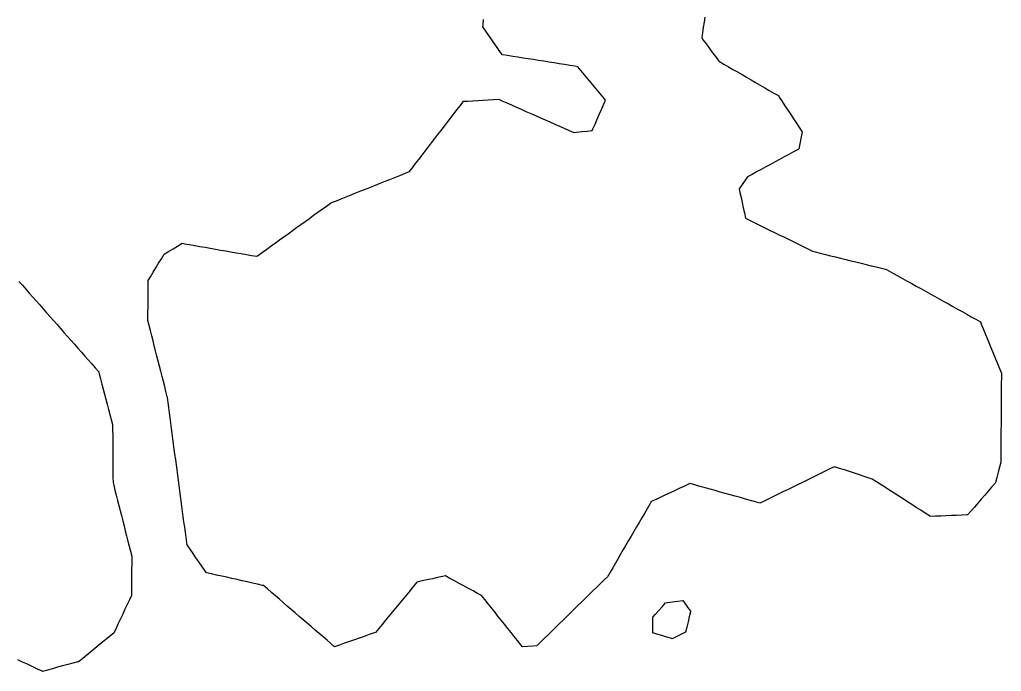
# Model space of a CAD drawing. Header units: millimetres. Extents: x 165 to 2352, y 1753 to 3323.
# Drawn here: x 903 to 1090.2, y 2123.2 to 2247.5 of the extents above; entities that cross this region are included whole.
import ezdxf

# ---------------------------------------------------------------- set-up
doc = ezdxf.new("R2010")
doc.units = ezdxf.units.MM
for name, color, linetype in [('ALL_HOLES', 1, 'Continuous'), ('ALL_ISLANDS', 7, 'Continuous'), ('OUTLINE_ISLAND_01', 7, 'Continuous'), ('OUTLINE_ISLAND_01_HOLE_17', 1, 'Continuous')]:
    doc.layers.add(name, color=color, linetype=linetype)

msp = doc.modelspace()

# ---------------------------------------------------------------- linework, layer by layer
at = {"layer": 'ALL_HOLES'}
msp.add_lwpolyline([(1023.7675, 2130.5115), (1023.7675, 2131.5115), (1023.7675, 2132.5115), (1023.7675, 2133.5115), (1024.193, 2133.9904), (1024.8571, 2134.7381), (1025.5212, 2135.4857), (1026.1853, 2136.2334), (1026.5232, 2136.2773), (1027.5149, 2136.406), (1028.5066, 2136.5347), (1029.4983, 2136.6634), (1029.7959, 2136.247), (1030.3774, 2135.4334), (1030.9588, 2134.6198), (1030.9404, 2134.5425), (1030.7092, 2133.5696), (1030.478, 2132.5967), (1030.2467, 2131.6238), (1030.0155, 2130.6509), (1029.2452, 2130.276), (1028.3461, 2129.8384), (1027.4469, 2129.4008), (1027.3668, 2129.425), (1026.4094, 2129.714), (1025.4521, 2130.003), (1024.4948, 2130.2919)], close=True, dxfattribs=at)
at = {"layer": 'ALL_ISLANDS'}
for points in [[(1033.6633, 2247.9769), (1033.5163, 2246.9878), (1033.3692, 2245.9987), (1033.2222, 2245.0095), (1033.0751, 2244.0204), (1033.3879, 2243.5942), (1033.9796, 2242.788), (1034.5713, 2241.9819), (1035.163, 2241.1757), (1035.7547, 2240.3695), (1036.3464, 2239.5633), (1036.4472, 2239.5048), (1037.3123, 2239.0032), (1038.1773, 2238.5015), (1039.0424, 2237.9998), (1039.9074, 2237.4981), (1040.7725, 2236.9965), (1041.6376, 2236.4948), (1042.5026, 2235.9931), (1043.3677, 2235.4914), (1044.2327, 2234.9898), (1045.0978, 2234.4881), (1045.9628, 2233.9864), (1046.8279, 2233.4847), (1047.6929, 2232.9831), (1047.8623, 2232.7249), (1048.4108, 2231.8888), (1048.9592, 2231.0526), (1049.5077, 2230.2164), (1050.0562, 2229.3803), (1050.6047, 2228.5441), (1051.1532, 2227.7079), (1051.7016, 2226.8718), (1052.2501, 2226.0356), (1052.2016, 2225.7841), (1052.0122, 2224.8021), (1051.8229, 2223.8202), (1051.6335, 2222.8383), (1051.4566, 2222.7419), (1050.5787, 2222.263), (1049.7008, 2221.7842), (1048.8228, 2221.3054), (1047.9449, 2220.8266), (1047.067, 2220.3478), (1046.1891, 2219.869), (1045.3112, 2219.3902), (1044.4332, 2218.9114), (1043.5553, 2218.4326), (1042.6774, 2217.9538), (1041.7995, 2217.475), (1041.3734, 2216.8686), (1040.7986, 2216.0503), (1040.2238, 2215.232), (1040.3741, 2214.5321), (1040.5841, 2213.5544), (1040.794, 2212.5766), (1041.004, 2211.5989), (1041.2139, 2210.6212), (1041.4239, 2209.6435), (1041.6869, 2209.5131), (1042.5828, 2209.0689), (1043.4787, 2208.6247), (1044.3746, 2208.1805), (1045.2705, 2207.7362), (1046.1664, 2207.292), (1047.0624, 2206.8478), (1047.9583, 2206.4036), (1048.8542, 2205.9593), (1049.7501, 2205.5151), (1050.646, 2205.0709), (1051.5419, 2204.6267), (1052.4379, 2204.1825), (1053.3338, 2203.7382), (1054.2297, 2203.294), (1054.7195, 2203.1736), (1055.6906, 2202.9347), (1056.6616, 2202.6959), (1057.6327, 2202.457), (1058.6038, 2202.2182), (1059.5748, 2201.9793), (1060.5459, 2201.7405), (1061.5169, 2201.5017), (1062.488, 2201.2628), (1063.4591, 2201.024), (1064.4301, 2200.7851), (1065.4012, 2200.5463), (1066.3722, 2200.3075), (1067.3433, 2200.0686), (1068.3143, 2199.8298), (1068.7662, 2199.5778), (1069.6395, 2199.0906), (1070.5128, 2198.6034), (1071.3861, 2198.1163), (1072.2594, 2197.6291), (1073.1327, 2197.142), (1074.006, 2196.6548), (1074.8793, 2196.1677), (1075.7527, 2195.6805), (1076.626, 2195.1933), (1077.4993, 2194.7062), (1078.3726, 2194.219), (1079.2459, 2193.7319), (1080.1192, 2193.2447), (1080.9925, 2192.7575), (1081.8659, 2192.2704), (1082.7392, 2191.7832), (1083.6125, 2191.2961), (1084.4858, 2190.8089), (1085.3591, 2190.3218), (1086.2324, 2189.8346), (1086.4562, 2189.2853), (1086.8336, 2188.3593), (1087.211, 2187.4332), (1087.5883, 2186.5071), (1087.9657, 2185.5811), (1088.3431, 2184.655), (1088.7204, 2183.7289), (1089.0978, 2182.8029), (1089.4751, 2181.8768), (1089.8525, 2180.9507), (1090.2299, 2180.0247), (1090.2243, 2179.1656), (1090.2178, 2178.1657), (1090.2114, 2177.1657), (1090.2049, 2176.1657), (1090.1985, 2175.1657), (1090.192, 2174.1657), (1090.1855, 2173.1658), (1090.1791, 2172.1658), (1090.1726, 2171.1658), (1090.1662, 2170.1658), (1090.1597, 2169.1659), (1090.1532, 2168.1659), (1090.1468, 2167.1659), (1090.1403, 2166.1659), (1090.1338, 2165.1659), (1090.1274, 2164.166), (1090.1209, 2163.166), (1090.0989, 2163.0771), (1089.8585, 2162.1064), (1089.6182, 2161.1358), (1089.3778, 2160.1651), (1089.1374, 2159.1944), (1089.0227, 2159.0615), (1088.3694, 2158.3044), (1087.716, 2157.5473), (1087.0627, 2156.7903), (1086.4093, 2156.0332), (1085.756, 2155.2762), (1085.1026, 2154.5191), (1084.4493, 2153.7621), (1083.7959, 2153.005), (1083.6646, 2152.9997), (1082.6655, 2152.9593), (1081.6663, 2152.9189), (1080.6671, 2152.8785), (1079.6679, 2152.8381), (1078.6687, 2152.7977), (1077.6695, 2152.7573), (1076.6704, 2152.7169), (1076.5303, 2152.8072), (1075.6897, 2153.349), (1074.8492, 2153.8907), (1074.0086, 2154.4324), (1073.1681, 2154.9742), (1072.3276, 2155.5159), (1071.487, 2156.0577), (1070.6465, 2156.5994), (1069.8059, 2157.1412), (1068.9654, 2157.6829), (1068.1248, 2158.2247), (1067.2843, 2158.7664), (1066.4438, 2159.3082), (1065.6032, 2159.8499), (1065.0454, 2160.0313), (1064.0944, 2160.3407), (1063.1434, 2160.65), (1062.1925, 2160.9593), (1061.2415, 2161.2686), (1060.2906, 2161.5779), (1059.3396, 2161.8872), (1058.3886, 2162.1965), (1057.6675, 2161.8438), (1056.7693, 2161.4044), (1055.871, 2160.9649), (1054.9727, 2160.5255), (1054.0744, 2160.0861), (1053.1761, 2159.6467), (1052.2779, 2159.2073), (1051.3796, 2158.7678), (1050.4813, 2158.3284), (1049.583, 2157.889), (1048.6847, 2157.4496), (1047.7864, 2157.0102), (1046.8882, 2156.5707), (1045.9899, 2156.1313), (1045.0916, 2155.6919), (1044.1933, 2155.2525), (1043.3393, 2155.4918), (1042.3764, 2155.7615), (1041.4135, 2156.0313), (1040.4505, 2156.3011), (1039.4876, 2156.5709), (1038.5247, 2156.8407), (1037.5618, 2157.1105), (1036.5989, 2157.3802), (1035.6359, 2157.65), (1034.673, 2157.9198), (1033.7101, 2158.1896), (1032.7472, 2158.4594), (1031.7843, 2158.7292), (1030.8213, 2158.999), (1030.7048, 2158.9442), (1029.7997, 2158.5192), (1028.8945, 2158.0941), (1027.9893, 2157.669), (1027.0842, 2157.2439), (1026.179, 2156.8188), (1025.2739, 2156.3937), (1024.3687, 2155.9687), (1023.4636, 2155.5436), (1023.1645, 2155.0309), (1022.6606, 2154.1672), (1022.1566, 2153.3034), (1021.6527, 2152.4397), (1021.1488, 2151.5759), (1020.6449, 2150.7122), (1020.141, 2149.8484), (1019.637, 2148.9847), (1019.1331, 2148.1209), (1018.6292, 2147.2572), (1018.1253, 2146.3935), (1017.6214, 2145.5297), (1017.1174, 2144.666), (1016.6135, 2143.8022), (1016.1096, 2142.9385), (1015.6057, 2142.0747), (1015.1017, 2141.211), (1014.4844, 2140.6066), (1013.7698, 2139.907), (1013.0553, 2139.2074), (1012.3407, 2138.5079), (1011.6261, 2137.8083), (1010.9116, 2137.1087), (1010.197, 2136.4091), (1009.4824, 2135.7096), (1008.7679, 2135.01), (1008.0533, 2134.3104), (1007.3387, 2133.6109), (1006.6242, 2132.9113), (1005.9096, 2132.2117), (1005.195, 2131.5122), (1004.4805, 2130.8126), (1003.7659, 2130.113), (1003.0513, 2129.4135), (1002.3368, 2128.7139), (1001.6222, 2128.0143), (1000.8956, 2127.9713), (999.8974, 2127.9123), (998.8991, 2127.8532), (998.5845, 2128.2474), (997.9608, 2129.029), (997.337, 2129.8106), (996.7132, 2130.5922), (996.0895, 2131.3739), (995.4657, 2132.1555), (994.8419, 2132.9371), (994.2182, 2133.7187), (993.5944, 2134.5003), (992.9706, 2135.2819), (992.3469, 2136.0635), (991.7231, 2136.8452), (991.0994, 2137.6268), (990.3413, 2138.0386), (989.4626, 2138.516), (988.5839, 2138.9934), (987.7052, 2139.4708), (986.8266, 2139.9482), (985.9479, 2140.4256), (985.0692, 2140.903), (984.1905, 2141.3804), (983.6576, 2141.2643), (982.6805, 2141.0514), (981.7035, 2140.8385), (980.7264, 2140.6256), (979.7493, 2140.4127), (978.7722, 2140.1998), (978.477, 2139.8424), (977.8402, 2139.0714), (977.2034, 2138.3004), (976.5665, 2137.5294), (975.9297, 2136.7584), (975.2928, 2135.9874), (974.656, 2135.2164), (974.0192, 2134.4455), (973.3823, 2133.6745), (972.7455, 2132.9035), (972.1086, 2132.1325), (971.4718, 2131.3615), (970.835, 2130.5905), (970.6047, 2130.5095), (969.6613, 2130.178), (968.7179, 2129.8464), (967.7744, 2129.5149), (966.831, 2129.1833), (965.8875, 2128.8518), (964.9441, 2128.5202), (964.0007, 2128.1886), (963.0572, 2127.8571), (962.3752, 2128.4443), (961.6173, 2129.0968), (960.8595, 2129.7492), (960.1017, 2130.4017), (959.3438, 2131.0541), (958.586, 2131.7066), (957.8282, 2132.359), (957.0703, 2133.0115), (956.3125, 2133.6639), (955.5547, 2134.3164), (954.7968, 2134.9688), (954.039, 2135.6213), (953.2812, 2136.2737), (952.5233, 2136.9262), (951.7655, 2137.5786), (951.0077, 2138.2311), (950.2498, 2138.8835), (949.492, 2139.536), (949.3383, 2139.5706), (948.3627, 2139.7904), (947.3872, 2140.0101), (946.4116, 2140.2299), (945.4361, 2140.4496), (944.4605, 2140.6694), (943.4849, 2140.8891), (942.5094, 2141.1089), (941.5338, 2141.3286), (940.5583, 2141.5484), (939.5827, 2141.7681), (938.6072, 2141.9879), (938.3318, 2142.3857), (937.7627, 2143.208), (937.1936, 2144.0303), (936.6246, 2144.8526), (936.0555, 2145.6749), (935.4864, 2146.4971), (934.9173, 2147.3194), (934.8644, 2147.7166), (934.7324, 2148.7079), (934.6004, 2149.6991), (934.4684, 2150.6904), (934.3364, 2151.6816), (934.2044, 2152.6729), (934.0724, 2153.6641), (933.9404, 2154.6554), (933.8083, 2155.6466), (933.6763, 2156.6379), (933.5443, 2157.6291), (933.4123, 2158.6204), (933.2803, 2159.6116), (933.1483, 2160.6029), (933.0163, 2161.5941), (932.8843, 2162.5854), (932.7523, 2163.5766), (932.6203, 2164.5678), (932.4883, 2165.5591), (932.3563, 2166.5503), (932.2243, 2167.5416), (932.0922, 2168.5328), (931.9602, 2169.5241), (931.8282, 2170.5153), (931.6962, 2171.5066), (931.5642, 2172.4978), (931.4322, 2173.4891), (931.3002, 2174.4803), (931.1682, 2175.4716), (931.1443, 2175.5654), (930.898, 2176.5346), (930.6516, 2177.5037), (930.4052, 2178.4729), (930.1588, 2179.4421), (929.9124, 2180.4113), (929.666, 2181.3804), (929.4196, 2182.3496), (929.1733, 2183.3188), (928.9269, 2184.2879), (928.6805, 2185.2571), (928.4341, 2186.2263), (928.1877, 2187.1955), (927.9413, 2188.1646), (927.6949, 2189.1338), (927.4486, 2190.103), (927.4543, 2190.7178), (927.4637, 2191.7178), (927.4732, 2192.7177), (927.4826, 2193.7177), (927.492, 2194.7176), (927.5014, 2195.7176), (927.5108, 2196.7176), (927.5202, 2197.7175), (927.959, 2198.4463), (928.4749, 2199.303), (928.9907, 2200.1596), (929.5066, 2201.0163), (930.0224, 2201.873), (930.5383, 2202.7297), (930.5469, 2202.7349), (931.4007, 2203.2555), (932.2545, 2203.7761), (933.1083, 2204.2967), (933.9621, 2204.8173), (934.4323, 2204.7357), (935.4176, 2204.5648), (936.4029, 2204.3939), (937.3882, 2204.223), (938.3735, 2204.052), (939.3588, 2203.8811), (940.3441, 2203.7102), (941.3293, 2203.5393), (942.3146, 2203.3684), (943.2999, 2203.1974), (944.2852, 2203.0265), (945.2705, 2202.8556), (946.2558, 2202.6847), (947.2411, 2202.5138), (948.2263, 2202.3429), (948.5209, 2202.5556), (949.3317, 2203.141), (950.1424, 2203.7264), (950.9531, 2204.3118), (951.7638, 2204.8973), (952.5746, 2205.4827), (953.3853, 2206.0681), (954.196, 2206.6535), (955.0068, 2207.2389), (955.8175, 2207.8244), (956.6282, 2208.4098), (957.439, 2208.9952), (958.2497, 2209.5806), (959.0604, 2210.166), (959.8712, 2210.7515), (960.6819, 2211.3369), (961.4926, 2211.9223), (962.3033, 2212.5077), (962.4765, 2212.5767), (963.4055, 2212.9469), (964.3344, 2213.3171), (965.2634, 2213.6873), (966.1923, 2214.0575), (967.1213, 2214.4276), (968.0502, 2214.7978), (968.9792, 2215.168), (969.9082, 2215.5382), (970.8371, 2215.9084), (971.7661, 2216.2786), (972.695, 2216.6487), (973.624, 2217.0189), (974.553, 2217.3891), (975.4819, 2217.7593), (976.4109, 2218.1295), (977.3398, 2218.4997), (977.9045, 2219.234), (978.5141, 2220.0268), (979.1236, 2220.8195), (979.7332, 2221.6123), (980.3427, 2222.405), (980.9523, 2223.1978), (981.5618, 2223.9905), (982.1714, 2224.7833), (982.7809, 2225.576), (983.3905, 2226.3688), (984, 2227.1615), (984.6096, 2227.9542), (985.2192, 2228.747), (985.8287, 2229.5397), (986.4383, 2230.3325), (987.0478, 2231.1252), (987.6574, 2231.918), (988.3858, 2231.9575), (989.3843, 2232.0116), (990.3829, 2232.0657), (991.3814, 2232.1199), (992.3799, 2232.174), (993.3785, 2232.2281), (994.377, 2232.2823), (994.9875, 2232.0124), (995.9021, 2231.608), (996.8167, 2231.2037), (997.7313, 2230.7994), (998.6459, 2230.395), (999.5605, 2229.9907), (1000.4752, 2229.5864), (1001.3898, 2229.1821), (1002.3044, 2228.7777), (1003.219, 2228.3734), (1004.1336, 2227.9691), (1005.0482, 2227.5647), (1005.9628, 2227.1604), (1006.8774, 2226.7561), (1007.792, 2226.3517), (1008.7067, 2225.9474), (1009.2139, 2226.0054), (1010.2075, 2226.1191), (1011.201, 2226.2328), (1012.1945, 2226.3465), (1012.3316, 2226.6584), (1012.734, 2227.5738), (1013.1364, 2228.4893), (1013.5388, 2229.4047), (1013.9412, 2230.3202), (1014.3437, 2231.2357), (1014.7461, 2232.1511), (1014.5625, 2232.3711), (1013.9217, 2233.1388), (1013.281, 2233.9066), (1012.6402, 2234.6743), (1011.9995, 2235.4421), (1011.3587, 2236.2098), (1010.718, 2236.9776), (1010.0772, 2237.7453), (1009.4365, 2238.5131), (1008.8837, 2238.6004), (1007.8959, 2238.7565), (1006.9082, 2238.9126), (1005.9205, 2239.0686), (1004.9327, 2239.2247), (1003.945, 2239.3808), (1002.9572, 2239.5369), (1001.9695, 2239.6929), (1000.9817, 2239.849), (999.994, 2240.0051), (999.0062, 2240.1611), (998.0185, 2240.3172), (997.0308, 2240.4733), (996.043, 2240.6294), (995.0553, 2240.7854), (994.7809, 2241.1786), (994.2087, 2241.9987), (993.6365, 2242.8188), (993.0643, 2243.6389), (992.492, 2244.459), (991.9198, 2245.279), (991.3476, 2246.0991), (991.3783, 2246.5146), (991.4519, 2247.5119)], [(902.8459, 2197.5637), (903.5079, 2196.8142), (904.1699, 2196.0647), (904.8318, 2195.3151), (905.4938, 2194.5656), (906.1558, 2193.8161), (906.8177, 2193.0665), (907.4797, 2192.317), (908.1417, 2191.5675), (908.8036, 2190.818), (909.4656, 2190.0684), (910.1276, 2189.3189), (910.7895, 2188.5694), (911.4515, 2187.8198), (912.1135, 2187.0703), (912.7754, 2186.3208), (913.4374, 2185.5712), (914.0994, 2184.8217), (914.7613, 2184.0722), (915.4233, 2183.3226), (916.0853, 2182.5731), (916.7473, 2181.8236), (917.4092, 2181.074), (918.0712, 2180.3245), (918.1796, 2179.9128), (918.4342, 2178.9457), (918.6889, 2177.9787), (918.9435, 2177.0116), (919.1981, 2176.0446), (919.4528, 2175.0776), (919.7074, 2174.1105), (919.962, 2173.1435), (920.2166, 2172.1765), (920.4713, 2171.2094), (920.7259, 2170.2424), (920.7262, 2170.2043), (920.7328, 2169.2044), (920.7395, 2168.2044), (920.7462, 2167.2044), (920.7529, 2166.2044), (920.7596, 2165.2044), (920.7663, 2164.2045), (920.773, 2163.2045), (920.7797, 2162.2045), (920.7864, 2161.2045), (920.7931, 2160.2046), (920.7997, 2159.2046), (920.9289, 2158.6951), (921.1748, 2157.7258), (921.4206, 2156.7565), (921.6664, 2155.7872), (921.9122, 2154.8179), (922.158, 2153.8485), (922.4039, 2152.8792), (922.6497, 2151.9099), (922.8955, 2150.9406), (923.1413, 2149.9713), (923.3871, 2149.002), (923.633, 2148.0327), (923.8788, 2147.0633), (924.1246, 2146.094), (924.3704, 2145.1247), (924.3679, 2144.6446), (924.3626, 2143.6446), (924.3572, 2142.6446), (924.3519, 2141.6446), (924.3466, 2140.6446), (924.3413, 2139.6446), (924.336, 2138.6446), (924.3306, 2137.6447), (923.9371, 2136.8115), (923.5101, 2135.9073), (923.083, 2135.0031), (922.6559, 2134.0988), (922.2289, 2133.1946), (921.8018, 2132.2904), (921.3747, 2131.3862), (920.9477, 2130.482), (920.4357, 2130.0638), (919.6612, 2129.4312), (918.8867, 2128.7986), (918.1122, 2128.1661), (917.3377, 2127.5335), (916.5632, 2126.9009), (915.7887, 2126.2683), (915.0142, 2125.6358), (914.2397, 2125.0032), (914.0961, 2124.965), (913.1297, 2124.7082), (912.1632, 2124.4513), (911.1968, 2124.1944), (910.2303, 2123.9375), (909.2639, 2123.6807), (908.2974, 2123.4238), (907.331, 2123.1669), (907.1805, 2123.2384), (906.277, 2123.667), (905.3735, 2124.0956), (904.47, 2124.5242), (903.5665, 2124.9528), (902.663, 2125.3814)]]:
    msp.add_lwpolyline(points, dxfattribs=at)
at = {"layer": 'OUTLINE_ISLAND_01'}
for points in [[(1033.6633, 2247.9769), (1033.5163, 2246.9878), (1033.3692, 2245.9987), (1033.2222, 2245.0095), (1033.0751, 2244.0204), (1033.3879, 2243.5942), (1033.9796, 2242.788), (1034.5713, 2241.9819), (1035.163, 2241.1757), (1035.7547, 2240.3695), (1036.3464, 2239.5633), (1036.4472, 2239.5048), (1037.3123, 2239.0032), (1038.1773, 2238.5015), (1039.0424, 2237.9998), (1039.9074, 2237.4981), (1040.7725, 2236.9965), (1041.6376, 2236.4948), (1042.5026, 2235.9931), (1043.3677, 2235.4914), (1044.2327, 2234.9898), (1045.0978, 2234.4881), (1045.9628, 2233.9864), (1046.8279, 2233.4847), (1047.6929, 2232.9831), (1047.8623, 2232.7249), (1048.4108, 2231.8888), (1048.9592, 2231.0526), (1049.5077, 2230.2164), (1050.0562, 2229.3803), (1050.6047, 2228.5441), (1051.1532, 2227.7079), (1051.7016, 2226.8718), (1052.2501, 2226.0356), (1052.2016, 2225.7841), (1052.0122, 2224.8021), (1051.8229, 2223.8202), (1051.6335, 2222.8383), (1051.4566, 2222.7419), (1050.5787, 2222.263), (1049.7008, 2221.7842), (1048.8228, 2221.3054), (1047.9449, 2220.8266), (1047.067, 2220.3478), (1046.1891, 2219.869), (1045.3112, 2219.3902), (1044.4332, 2218.9114), (1043.5553, 2218.4326), (1042.6774, 2217.9538), (1041.7995, 2217.475), (1041.3734, 2216.8686), (1040.7986, 2216.0503), (1040.2238, 2215.232), (1040.3741, 2214.5321), (1040.5841, 2213.5544), (1040.794, 2212.5766), (1041.004, 2211.5989), (1041.2139, 2210.6212), (1041.4239, 2209.6435), (1041.6869, 2209.5131), (1042.5828, 2209.0689), (1043.4787, 2208.6247), (1044.3746, 2208.1805), (1045.2705, 2207.7362), (1046.1664, 2207.292), (1047.0624, 2206.8478), (1047.9583, 2206.4036), (1048.8542, 2205.9593), (1049.7501, 2205.5151), (1050.646, 2205.0709), (1051.5419, 2204.6267), (1052.4379, 2204.1825), (1053.3338, 2203.7382), (1054.2297, 2203.294), (1054.7195, 2203.1736), (1055.6906, 2202.9347), (1056.6616, 2202.6959), (1057.6327, 2202.457), (1058.6038, 2202.2182), (1059.5748, 2201.9793), (1060.5459, 2201.7405), (1061.5169, 2201.5017), (1062.488, 2201.2628), (1063.4591, 2201.024), (1064.4301, 2200.7851), (1065.4012, 2200.5463), (1066.3722, 2200.3075), (1067.3433, 2200.0686), (1068.3143, 2199.8298), (1068.7662, 2199.5778), (1069.6395, 2199.0906), (1070.5128, 2198.6034), (1071.3861, 2198.1163), (1072.2594, 2197.6291), (1073.1327, 2197.142), (1074.006, 2196.6548), (1074.8793, 2196.1677), (1075.7527, 2195.6805), (1076.626, 2195.1933), (1077.4993, 2194.7062), (1078.3726, 2194.219), (1079.2459, 2193.7319), (1080.1192, 2193.2447), (1080.9925, 2192.7575), (1081.8659, 2192.2704), (1082.7392, 2191.7832), (1083.6125, 2191.2961), (1084.4858, 2190.8089), (1085.3591, 2190.3218), (1086.2324, 2189.8346), (1086.4562, 2189.2853), (1086.8336, 2188.3593), (1087.211, 2187.4332), (1087.5883, 2186.5071), (1087.9657, 2185.5811), (1088.3431, 2184.655), (1088.7204, 2183.7289), (1089.0978, 2182.8029), (1089.4751, 2181.8768), (1089.8525, 2180.9507), (1090.2299, 2180.0247), (1090.2243, 2179.1656), (1090.2178, 2178.1657), (1090.2114, 2177.1657), (1090.2049, 2176.1657), (1090.1985, 2175.1657), (1090.192, 2174.1657), (1090.1855, 2173.1658), (1090.1791, 2172.1658), (1090.1726, 2171.1658), (1090.1662, 2170.1658), (1090.1597, 2169.1659), (1090.1532, 2168.1659), (1090.1468, 2167.1659), (1090.1403, 2166.1659), (1090.1338, 2165.1659), (1090.1274, 2164.166), (1090.1209, 2163.166), (1090.0989, 2163.0771), (1089.8585, 2162.1064), (1089.6182, 2161.1358), (1089.3778, 2160.1651), (1089.1374, 2159.1944), (1089.0227, 2159.0615), (1088.3694, 2158.3044), (1087.716, 2157.5473), (1087.0627, 2156.7903), (1086.4093, 2156.0332), (1085.756, 2155.2762), (1085.1026, 2154.5191), (1084.4493, 2153.7621), (1083.7959, 2153.005), (1083.6646, 2152.9997), (1082.6655, 2152.9593), (1081.6663, 2152.9189), (1080.6671, 2152.8785), (1079.6679, 2152.8381), (1078.6687, 2152.7977), (1077.6695, 2152.7573), (1076.6704, 2152.7169), (1076.5303, 2152.8072), (1075.6897, 2153.349), (1074.8492, 2153.8907), (1074.0086, 2154.4324), (1073.1681, 2154.9742), (1072.3276, 2155.5159), (1071.487, 2156.0577), (1070.6465, 2156.5994), (1069.8059, 2157.1412), (1068.9654, 2157.6829), (1068.1248, 2158.2247), (1067.2843, 2158.7664), (1066.4438, 2159.3082), (1065.6032, 2159.8499), (1065.0454, 2160.0313), (1064.0944, 2160.3407), (1063.1434, 2160.65), (1062.1925, 2160.9593), (1061.2415, 2161.2686), (1060.2906, 2161.5779), (1059.3396, 2161.8872), (1058.3886, 2162.1965), (1057.6675, 2161.8438), (1056.7693, 2161.4044), (1055.871, 2160.9649), (1054.9727, 2160.5255), (1054.0744, 2160.0861), (1053.1761, 2159.6467), (1052.2779, 2159.2073), (1051.3796, 2158.7678), (1050.4813, 2158.3284), (1049.583, 2157.889), (1048.6847, 2157.4496), (1047.7864, 2157.0102), (1046.8882, 2156.5707), (1045.9899, 2156.1313), (1045.0916, 2155.6919), (1044.1933, 2155.2525), (1043.3393, 2155.4918), (1042.3764, 2155.7615), (1041.4135, 2156.0313), (1040.4505, 2156.3011), (1039.4876, 2156.5709), (1038.5247, 2156.8407), (1037.5618, 2157.1105), (1036.5989, 2157.3802), (1035.6359, 2157.65), (1034.673, 2157.9198), (1033.7101, 2158.1896), (1032.7472, 2158.4594), (1031.7843, 2158.7292), (1030.8213, 2158.999), (1030.7048, 2158.9442), (1029.7997, 2158.5192), (1028.8945, 2158.0941), (1027.9893, 2157.669), (1027.0842, 2157.2439), (1026.179, 2156.8188), (1025.2739, 2156.3937), (1024.3687, 2155.9687), (1023.4636, 2155.5436), (1023.1645, 2155.0309), (1022.6606, 2154.1672), (1022.1566, 2153.3034), (1021.6527, 2152.4397), (1021.1488, 2151.5759), (1020.6449, 2150.7122), (1020.141, 2149.8484), (1019.637, 2148.9847), (1019.1331, 2148.1209), (1018.6292, 2147.2572), (1018.1253, 2146.3935), (1017.6214, 2145.5297), (1017.1174, 2144.666), (1016.6135, 2143.8022), (1016.1096, 2142.9385), (1015.6057, 2142.0747), (1015.1017, 2141.211), (1014.4844, 2140.6066), (1013.7698, 2139.907), (1013.0553, 2139.2074), (1012.3407, 2138.5079), (1011.6261, 2137.8083), (1010.9116, 2137.1087), (1010.197, 2136.4091), (1009.4824, 2135.7096), (1008.7679, 2135.01), (1008.0533, 2134.3104), (1007.3387, 2133.6109), (1006.6242, 2132.9113), (1005.9096, 2132.2117), (1005.195, 2131.5122), (1004.4805, 2130.8126), (1003.7659, 2130.113), (1003.0513, 2129.4135), (1002.3368, 2128.7139), (1001.6222, 2128.0143), (1000.8956, 2127.9713), (999.8974, 2127.9123), (998.8991, 2127.8532), (998.5845, 2128.2474), (997.9608, 2129.029), (997.337, 2129.8106), (996.7132, 2130.5922), (996.0895, 2131.3739), (995.4657, 2132.1555), (994.8419, 2132.9371), (994.2182, 2133.7187), (993.5944, 2134.5003), (992.9706, 2135.2819), (992.3469, 2136.0635), (991.7231, 2136.8452), (991.0994, 2137.6268), (990.3413, 2138.0386), (989.4626, 2138.516), (988.5839, 2138.9934), (987.7052, 2139.4708), (986.8266, 2139.9482), (985.9479, 2140.4256), (985.0692, 2140.903), (984.1905, 2141.3804), (983.6576, 2141.2643), (982.6805, 2141.0514), (981.7035, 2140.8385), (980.7264, 2140.6256), (979.7493, 2140.4127), (978.7722, 2140.1998), (978.477, 2139.8424), (977.8402, 2139.0714), (977.2034, 2138.3004), (976.5665, 2137.5294), (975.9297, 2136.7584), (975.2928, 2135.9874), (974.656, 2135.2164), (974.0192, 2134.4455), (973.3823, 2133.6745), (972.7455, 2132.9035), (972.1086, 2132.1325), (971.4718, 2131.3615), (970.835, 2130.5905), (970.6047, 2130.5095), (969.6613, 2130.178), (968.7179, 2129.8464), (967.7744, 2129.5149), (966.831, 2129.1833), (965.8875, 2128.8518), (964.9441, 2128.5202), (964.0007, 2128.1886), (963.0572, 2127.8571), (962.3752, 2128.4443), (961.6173, 2129.0968), (960.8595, 2129.7492), (960.1017, 2130.4017), (959.3438, 2131.0541), (958.586, 2131.7066), (957.8282, 2132.359), (957.0703, 2133.0115), (956.3125, 2133.6639), (955.5547, 2134.3164), (954.7968, 2134.9688), (954.039, 2135.6213), (953.2812, 2136.2737), (952.5233, 2136.9262), (951.7655, 2137.5786), (951.0077, 2138.2311), (950.2498, 2138.8835), (949.492, 2139.536), (949.3383, 2139.5706), (948.3627, 2139.7904), (947.3872, 2140.0101), (946.4116, 2140.2299), (945.4361, 2140.4496), (944.4605, 2140.6694), (943.4849, 2140.8891), (942.5094, 2141.1089), (941.5338, 2141.3286), (940.5583, 2141.5484), (939.5827, 2141.7681), (938.6072, 2141.9879), (938.3318, 2142.3857), (937.7627, 2143.208), (937.1936, 2144.0303), (936.6246, 2144.8526), (936.0555, 2145.6749), (935.4864, 2146.4971), (934.9173, 2147.3194), (934.8644, 2147.7166), (934.7324, 2148.7079), (934.6004, 2149.6991), (934.4684, 2150.6904), (934.3364, 2151.6816), (934.2044, 2152.6729), (934.0724, 2153.6641), (933.9404, 2154.6554), (933.8083, 2155.6466), (933.6763, 2156.6379), (933.5443, 2157.6291), (933.4123, 2158.6204), (933.2803, 2159.6116), (933.1483, 2160.6029), (933.0163, 2161.5941), (932.8843, 2162.5854), (932.7523, 2163.5766), (932.6203, 2164.5678), (932.4883, 2165.5591), (932.3563, 2166.5503), (932.2243, 2167.5416), (932.0922, 2168.5328), (931.9602, 2169.5241), (931.8282, 2170.5153), (931.6962, 2171.5066), (931.5642, 2172.4978), (931.4322, 2173.4891), (931.3002, 2174.4803), (931.1682, 2175.4716), (931.1443, 2175.5654), (930.898, 2176.5346), (930.6516, 2177.5037), (930.4052, 2178.4729), (930.1588, 2179.4421), (929.9124, 2180.4113), (929.666, 2181.3804), (929.4196, 2182.3496), (929.1733, 2183.3188), (928.9269, 2184.2879), (928.6805, 2185.2571), (928.4341, 2186.2263), (928.1877, 2187.1955), (927.9413, 2188.1646), (927.6949, 2189.1338), (927.4486, 2190.103), (927.4543, 2190.7178), (927.4637, 2191.7178), (927.4732, 2192.7177), (927.4826, 2193.7177), (927.492, 2194.7176), (927.5014, 2195.7176), (927.5108, 2196.7176), (927.5202, 2197.7175), (927.959, 2198.4463), (928.4749, 2199.303), (928.9907, 2200.1596), (929.5066, 2201.0163), (930.0224, 2201.873), (930.5383, 2202.7297), (930.5469, 2202.7349), (931.4007, 2203.2555), (932.2545, 2203.7761), (933.1083, 2204.2967), (933.9621, 2204.8173), (934.4323, 2204.7357), (935.4176, 2204.5648), (936.4029, 2204.3939), (937.3882, 2204.223), (938.3735, 2204.052), (939.3588, 2203.8811), (940.3441, 2203.7102), (941.3293, 2203.5393), (942.3146, 2203.3684), (943.2999, 2203.1974), (944.2852, 2203.0265), (945.2705, 2202.8556), (946.2558, 2202.6847), (947.2411, 2202.5138), (948.2263, 2202.3429), (948.5209, 2202.5556), (949.3317, 2203.141), (950.1424, 2203.7264), (950.9531, 2204.3118), (951.7638, 2204.8973), (952.5746, 2205.4827), (953.3853, 2206.0681), (954.196, 2206.6535), (955.0068, 2207.2389), (955.8175, 2207.8244), (956.6282, 2208.4098), (957.439, 2208.9952), (958.2497, 2209.5806), (959.0604, 2210.166), (959.8712, 2210.7515), (960.6819, 2211.3369), (961.4926, 2211.9223), (962.3033, 2212.5077), (962.4765, 2212.5767), (963.4055, 2212.9469), (964.3344, 2213.3171), (965.2634, 2213.6873), (966.1923, 2214.0575), (967.1213, 2214.4276), (968.0502, 2214.7978), (968.9792, 2215.168), (969.9082, 2215.5382), (970.8371, 2215.9084), (971.7661, 2216.2786), (972.695, 2216.6487), (973.624, 2217.0189), (974.553, 2217.3891), (975.4819, 2217.7593), (976.4109, 2218.1295), (977.3398, 2218.4997), (977.9045, 2219.234), (978.5141, 2220.0268), (979.1236, 2220.8195), (979.7332, 2221.6123), (980.3427, 2222.405), (980.9523, 2223.1978), (981.5618, 2223.9905), (982.1714, 2224.7833), (982.7809, 2225.576), (983.3905, 2226.3688), (984, 2227.1615), (984.6096, 2227.9542), (985.2192, 2228.747), (985.8287, 2229.5397), (986.4383, 2230.3325), (987.0478, 2231.1252), (987.6574, 2231.918), (988.3858, 2231.9575), (989.3843, 2232.0116), (990.3829, 2232.0657), (991.3814, 2232.1199), (992.3799, 2232.174), (993.3785, 2232.2281), (994.377, 2232.2823), (994.9875, 2232.0124), (995.9021, 2231.608), (996.8167, 2231.2037), (997.7313, 2230.7994), (998.6459, 2230.395), (999.5605, 2229.9907), (1000.4752, 2229.5864), (1001.3898, 2229.1821), (1002.3044, 2228.7777), (1003.219, 2228.3734), (1004.1336, 2227.9691), (1005.0482, 2227.5647), (1005.9628, 2227.1604), (1006.8774, 2226.7561), (1007.792, 2226.3517), (1008.7067, 2225.9474), (1009.2139, 2226.0054), (1010.2075, 2226.1191), (1011.201, 2226.2328), (1012.1945, 2226.3465), (1012.3316, 2226.6584), (1012.734, 2227.5738), (1013.1364, 2228.4893), (1013.5388, 2229.4047), (1013.9412, 2230.3202), (1014.3437, 2231.2357), (1014.7461, 2232.1511), (1014.5625, 2232.3711), (1013.9217, 2233.1388), (1013.281, 2233.9066), (1012.6402, 2234.6743), (1011.9995, 2235.4421), (1011.3587, 2236.2098), (1010.718, 2236.9776), (1010.0772, 2237.7453), (1009.4365, 2238.5131), (1008.8837, 2238.6004), (1007.8959, 2238.7565), (1006.9082, 2238.9126), (1005.9205, 2239.0686), (1004.9327, 2239.2247), (1003.945, 2239.3808), (1002.9572, 2239.5369), (1001.9695, 2239.6929), (1000.9817, 2239.849), (999.994, 2240.0051), (999.0062, 2240.1611), (998.0185, 2240.3172), (997.0308, 2240.4733), (996.043, 2240.6294), (995.0553, 2240.7854), (994.7809, 2241.1786), (994.2087, 2241.9987), (993.6365, 2242.8188), (993.0643, 2243.6389), (992.492, 2244.459), (991.9198, 2245.279), (991.3476, 2246.0991), (991.3783, 2246.5146), (991.4519, 2247.5119)], [(902.8459, 2197.5637), (903.5079, 2196.8142), (904.1699, 2196.0647), (904.8318, 2195.3151), (905.4938, 2194.5656), (906.1558, 2193.8161), (906.8177, 2193.0665), (907.4797, 2192.317), (908.1417, 2191.5675), (908.8036, 2190.818), (909.4656, 2190.0684), (910.1276, 2189.3189), (910.7895, 2188.5694), (911.4515, 2187.8198), (912.1135, 2187.0703), (912.7754, 2186.3208), (913.4374, 2185.5712), (914.0994, 2184.8217), (914.7613, 2184.0722), (915.4233, 2183.3226), (916.0853, 2182.5731), (916.7473, 2181.8236), (917.4092, 2181.074), (918.0712, 2180.3245), (918.1796, 2179.9128), (918.4342, 2178.9457), (918.6889, 2177.9787), (918.9435, 2177.0116), (919.1981, 2176.0446), (919.4528, 2175.0776), (919.7074, 2174.1105), (919.962, 2173.1435), (920.2166, 2172.1765), (920.4713, 2171.2094), (920.7259, 2170.2424), (920.7262, 2170.2043), (920.7328, 2169.2044), (920.7395, 2168.2044), (920.7462, 2167.2044), (920.7529, 2166.2044), (920.7596, 2165.2044), (920.7663, 2164.2045), (920.773, 2163.2045), (920.7797, 2162.2045), (920.7864, 2161.2045), (920.7931, 2160.2046), (920.7997, 2159.2046), (920.9289, 2158.6951), (921.1748, 2157.7258), (921.4206, 2156.7565), (921.6664, 2155.7872), (921.9122, 2154.8179), (922.158, 2153.8485), (922.4039, 2152.8792), (922.6497, 2151.9099), (922.8955, 2150.9406), (923.1413, 2149.9713), (923.3871, 2149.002), (923.633, 2148.0327), (923.8788, 2147.0633), (924.1246, 2146.094), (924.3704, 2145.1247), (924.3679, 2144.6446), (924.3626, 2143.6446), (924.3572, 2142.6446), (924.3519, 2141.6446), (924.3466, 2140.6446), (924.3413, 2139.6446), (924.336, 2138.6446), (924.3306, 2137.6447), (923.9371, 2136.8115), (923.5101, 2135.9073), (923.083, 2135.0031), (922.6559, 2134.0988), (922.2289, 2133.1946), (921.8018, 2132.2904), (921.3747, 2131.3862), (920.9477, 2130.482), (920.4357, 2130.0638), (919.6612, 2129.4312), (918.8867, 2128.7986), (918.1122, 2128.1661), (917.3377, 2127.5335), (916.5632, 2126.9009), (915.7887, 2126.2683), (915.0142, 2125.6358), (914.2397, 2125.0032), (914.0961, 2124.965), (913.1297, 2124.7082), (912.1632, 2124.4513), (911.1968, 2124.1944), (910.2303, 2123.9375), (909.2639, 2123.6807), (908.2974, 2123.4238), (907.331, 2123.1669), (907.1805, 2123.2384), (906.277, 2123.667), (905.3735, 2124.0956), (904.47, 2124.5242), (903.5665, 2124.9528), (902.663, 2125.3814)]]:
    msp.add_lwpolyline(points, dxfattribs=at)
at = {"layer": 'OUTLINE_ISLAND_01_HOLE_17'}
msp.add_lwpolyline([(1023.7675, 2130.5115), (1023.7675, 2131.5115), (1023.7675, 2132.5115), (1023.7675, 2133.5115), (1024.193, 2133.9904), (1024.8571, 2134.7381), (1025.5212, 2135.4857), (1026.1853, 2136.2334), (1026.5232, 2136.2773), (1027.5149, 2136.406), (1028.5066, 2136.5347), (1029.4983, 2136.6634), (1029.7959, 2136.247), (1030.3774, 2135.4334), (1030.9588, 2134.6198), (1030.9404, 2134.5425), (1030.7092, 2133.5696), (1030.478, 2132.5967), (1030.2467, 2131.6238), (1030.0155, 2130.6509), (1029.2452, 2130.276), (1028.3461, 2129.8384), (1027.4469, 2129.4008), (1027.3668, 2129.425), (1026.4094, 2129.714), (1025.4521, 2130.003), (1024.4948, 2130.2919)], close=True, dxfattribs=at)

doc.saveas('drawing.dxf')
